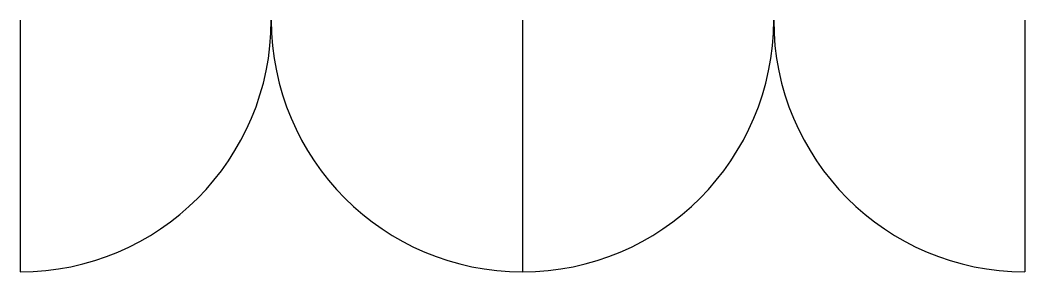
# Model space of a CAD drawing. Extents: x 11459 to 12459, y 7151 to 7401.
import ezdxf

# ---------------------------------------------------------------- set-up
doc = ezdxf.new("R2010")
doc.units = 0
doc.header["$LTSCALE"] = 100
doc.header["$MEASUREMENT"] = 0
doc.layers.get('0').update_dxf_attribs({"linetype": 'CONTINUOUS'})

msp = doc.modelspace()

# ---------------------------------------------------------------- linework, layer by layer
at = {"color": 11}
for p, q in [((11458.9, 7400.8), (11458.9, 7150.8)), ((11958.9, 7400.8), (11958.9, 7150.8)), ((12458.9, 7400.8), (12458.9, 7150.8))]:
    msp.add_line(p, q, dxfattribs=at)
at = {"color": 3}
for centre, start, end in [((11458.9, 7400.8), 270, 360), ((11958.9, 7400.8), 180, 360), ((12458.9, 7400.8), 180, 270)]:
    msp.add_arc(centre, 250, start, end, dxfattribs=at)

doc.saveas('drawing.dxf')
